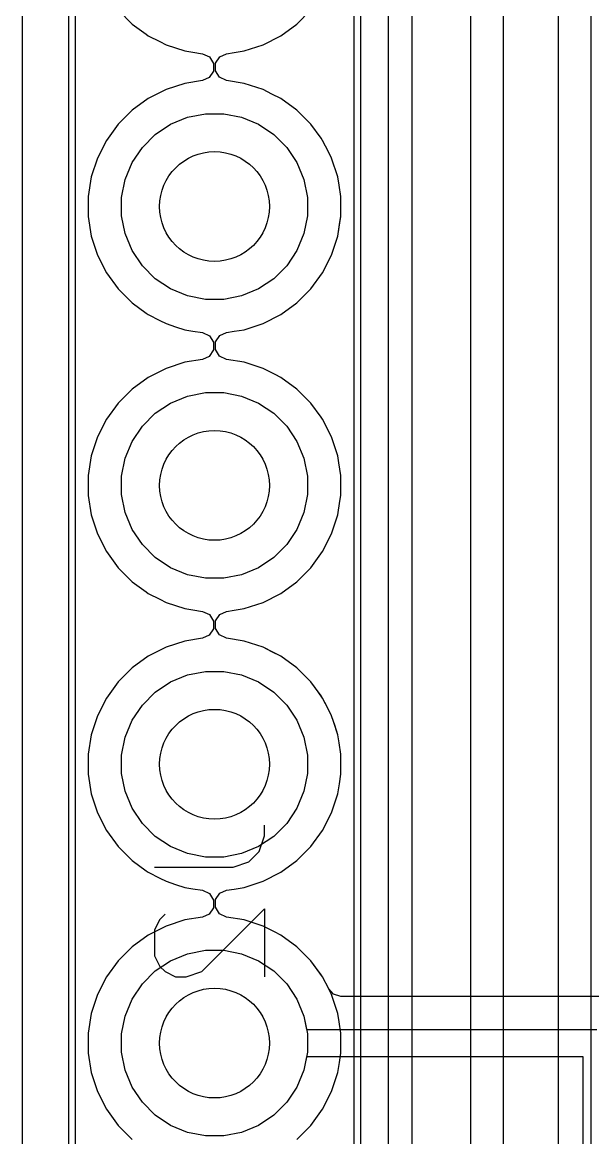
# Model space of a CAD drawing. Extents: x 0 to 96, y -64 to 1.6.
# Drawn here: x 53.87 to 59.06, y -20.31 to -10.15 of the extents above; entities that cross this region are included whole.
import ezdxf

# ---------------------------------------------------------------- set-up
doc = ezdxf.new("R2010")
doc.units = 0
for name, color, linetype in [('BLACK', 7, 'CONTINUOUS'), ('GRAY2', 8, 'CONTINUOUS'), ('LORANGE', 41, 'CONTINUOUS'), ('WHITE', 7, 'CONTINUOUS')]:
    doc.layers.add(name, color=color, linetype=linetype)

msp = doc.modelspace()

# ---------------------------------------------------------------- linework, layer by layer
at = {"layer": 'BLACK', "linetype": 'CONTINUOUS'}
for p, q in [((59.0505, -32), (59.0505, -4.134525)), ((58.75, -4.207), (58.75, -40.6)), ((58.25, -40.35), (58.25, -4.457)), ((57.9495, -4.8815), (57.9495, -39.9255)), ((54.742445, -10.036499), (54.8705, -10.164554)), ((54.742445, -10.036499), (54.8705, -10.164554)), ((56.369501, -10.164553), (56.497553, -10.036501)), ((56.369501, -10.164553), (56.497553, -10.036501)), ((54.8705, -10.164554), (54.870505, -10.164558)), ((54.8705, -10.164554), (54.870505, -10.164558)), ((54.870505, -10.164558), (54.998287, -10.257396)), ((54.870505, -10.164558), (54.998287, -10.257396)), ((54.998287, -10.257396), (55.017006, -10.270996)), ((54.998287, -10.257396), (55.017006, -10.270996)), ((56.222994, -10.270996), (56.369501, -10.164553)), ((56.222994, -10.270996), (56.369501, -10.164553)), ((55.017006, -10.270996), (55.122484, -10.32474)), ((55.017006, -10.270996), (55.122484, -10.32474)), ((55.122484, -10.32474), (55.17836, -10.353211)), ((55.122484, -10.32474), (55.17836, -10.353211)), ((55.17836, -10.353211), (55.178363, -10.353212)), ((55.17836, -10.353211), (55.178363, -10.353212)), ((55.178363, -10.353212), (55.264476, -10.381191)), ((55.178363, -10.353212), (55.264476, -10.381191)), ((55.889409, -10.409171), (56.061639, -10.353211)), ((55.889409, -10.409171), (56.061639, -10.353211)), ((56.061639, -10.353211), (56.222994, -10.270996)), ((56.061639, -10.353211), (56.222994, -10.270996)), ((55.264476, -10.381191), (55.350591, -10.409171)), ((55.264476, -10.381191), (55.350591, -10.409171)), ((55.350591, -10.409171), (55.423639, -10.42074)), ((55.350591, -10.409171), (55.423639, -10.42074)), ((55.423639, -10.42074), (55.510678, -10.434527)), ((55.423639, -10.42074), (55.510678, -10.434527)), ((55.510678, -10.434527), (55.573813, -10.464456)), ((55.510678, -10.434527), (55.573813, -10.464456)), ((55.573813, -10.464456), (55.610744, -10.523768)), ((55.573813, -10.464456), (55.610744, -10.523768)), ((55.630253, -10.52037), (55.668863, -10.462137)), ((55.630253, -10.52037), (55.668863, -10.462137)), ((55.668863, -10.462137), (55.729321, -10.434527)), ((55.668863, -10.462137), (55.729321, -10.434527)), ((55.729321, -10.434527), (55.799425, -10.423422)), ((55.729321, -10.434527), (55.799425, -10.423422)), ((55.799425, -10.423422), (55.889409, -10.409171)), ((55.799425, -10.423422), (55.889409, -10.409171)), ((55.610744, -10.523768), (55.609746, -10.593631)), ((55.610744, -10.523768), (55.609746, -10.593631)), ((55.629255, -10.590232), (55.630253, -10.52037)), ((55.629255, -10.590232), (55.630253, -10.52037)), ((55.571136, -10.651863), (55.510678, -10.679473)), ((55.571136, -10.651863), (55.510678, -10.679473)), ((55.609746, -10.593631), (55.571136, -10.651863)), ((55.609746, -10.593631), (55.571136, -10.651863)), ((55.666186, -10.649544), (55.629255, -10.590232)), ((55.666186, -10.649544), (55.629255, -10.590232)), ((55.729321, -10.679473), (55.666186, -10.649544)), ((55.729321, -10.679473), (55.666186, -10.649544)), ((55.17836, -10.760788), (55.017002, -10.843006)), ((55.17836, -10.760788), (55.017002, -10.843006)), ((55.178363, -10.760787), (55.17836, -10.760788)), ((55.178363, -10.760787), (55.17836, -10.760788)), ((55.350589, -10.704829), (55.178363, -10.760787)), ((55.350589, -10.704829), (55.178363, -10.760787)), ((55.510678, -10.679473), (55.350589, -10.704829)), ((55.510678, -10.679473), (55.350589, -10.704829)), ((55.88941, -10.704829), (55.729321, -10.679473)), ((55.88941, -10.704829), (55.729321, -10.679473)), ((56.061636, -10.760787), (55.88941, -10.704829)), ((56.061636, -10.760787), (55.88941, -10.704829)), ((56.061639, -10.760788), (56.061636, -10.760787)), ((56.061639, -10.760788), (56.061636, -10.760787)), ((56.142922, -10.802205), (56.061639, -10.760788)), ((56.142922, -10.802205), (56.061639, -10.760788)), ((55.017002, -10.843006), (54.870505, -10.949441)), ((55.017002, -10.843006), (54.870505, -10.949441)), ((56.222994, -10.843004), (56.142922, -10.802205)), ((56.222994, -10.843004), (56.142922, -10.802205)), ((56.222996, -10.843005), (56.222994, -10.843004)), ((56.222996, -10.843005), (56.222994, -10.843004)), ((56.222997, -10.843006), (56.222996, -10.843005)), ((56.222997, -10.843006), (56.222996, -10.843005)), ((56.369494, -10.949441), (56.222997, -10.843006)), ((56.369494, -10.949441), (56.222997, -10.843006)), ((54.8705, -10.949445), (54.742445, -11.0775)), ((54.8705, -10.949445), (54.742445, -11.0775)), ((54.870505, -10.949441), (54.8705, -10.949445)), ((54.870505, -10.949441), (54.8705, -10.949445)), ((56.369499, -10.949445), (56.369494, -10.949441)), ((56.369499, -10.949445), (56.369494, -10.949441)), ((56.497554, -11.0775), (56.369499, -10.949445)), ((56.497554, -11.0775), (56.369499, -10.949445)), ((55.219313, -11.077367), (55.373258, -11.013601)), ((55.219313, -11.077367), (55.373258, -11.013601)), ((55.373258, -11.013601), (55.536685, -10.981093)), ((55.373258, -11.013601), (55.536685, -10.981093)), ((55.536685, -10.981093), (55.703315, -10.981093)), ((55.536685, -10.981093), (55.703315, -10.981093)), ((55.703315, -10.981093), (55.866742, -11.013601)), ((55.703315, -10.981093), (55.866742, -11.013601)), ((55.866742, -11.013601), (56.020687, -11.077367)), ((55.866742, -11.013601), (56.020687, -11.077367)), ((54.742441, -11.077505), (54.636006, -11.224002)), ((54.742441, -11.077505), (54.636006, -11.224002)), ((54.742445, -11.0775), (54.742441, -11.077505)), ((54.742445, -11.0775), (54.742441, -11.077505)), ((54.962941, -11.287766), (55.080766, -11.169941)), ((54.962941, -11.287766), (55.080766, -11.169941)), ((55.080766, -11.169941), (55.219313, -11.077367)), ((55.080766, -11.169941), (55.219313, -11.077367)), ((56.020687, -11.077367), (56.159234, -11.169941)), ((56.020687, -11.077367), (56.159234, -11.169941)), ((56.159234, -11.169941), (56.277059, -11.287766)), ((56.159234, -11.169941), (56.277059, -11.287766)), ((56.497558, -11.077505), (56.497554, -11.0775)), ((56.497558, -11.077505), (56.497554, -11.0775)), ((56.590396, -11.205287), (56.497558, -11.077505)), ((56.590396, -11.205287), (56.497558, -11.077505)), ((54.636006, -11.224002), (54.553788, -11.38536)), ((54.636006, -11.224002), (54.553788, -11.38536)), ((56.603996, -11.224006), (56.590396, -11.205287)), ((56.603996, -11.224006), (56.590396, -11.205287)), ((56.65774, -11.329484), (56.603996, -11.224006)), ((56.65774, -11.329484), (56.603996, -11.224006)), ((54.870367, -11.426313), (54.962941, -11.287766)), ((54.870367, -11.426313), (54.962941, -11.287766)), ((56.277059, -11.287766), (56.369633, -11.426313)), ((56.277059, -11.287766), (56.369633, -11.426313)), ((56.686211, -11.38536), (56.65774, -11.329484)), ((56.686211, -11.38536), (56.65774, -11.329484)), ((54.553787, -11.385363), (54.497829, -11.557589)), ((54.553787, -11.385363), (54.497829, -11.557589)), ((54.553788, -11.38536), (54.553787, -11.385363)), ((54.553788, -11.38536), (54.553787, -11.385363)), ((54.806601, -11.580258), (54.870367, -11.426313)), ((54.806601, -11.580258), (54.870367, -11.426313)), ((56.369633, -11.426313), (56.433399, -11.580258)), ((56.369633, -11.426313), (56.433399, -11.580258)), ((56.686211, -11.385361), (56.686211, -11.38536)), ((56.686211, -11.385361), (56.686211, -11.38536)), ((56.742171, -11.557591), (56.686211, -11.385361)), ((56.742171, -11.557591), (56.686211, -11.385361)), ((54.497829, -11.557589), (54.4695, -11.736448)), ((54.497829, -11.557589), (54.4695, -11.736448)), ((54.774093, -11.743685), (54.806601, -11.580258)), ((54.774093, -11.743685), (54.806601, -11.580258)), ((56.433399, -11.580258), (56.465907, -11.743685)), ((56.433399, -11.580258), (56.465907, -11.743685)), ((56.754019, -11.632397), (56.742171, -11.557591)), ((56.754019, -11.632397), (56.742171, -11.557591)), ((56.7705, -11.736448), (56.754019, -11.632397)), ((56.7705, -11.736448), (56.754019, -11.632397)), ((54.4695, -11.736448), (54.4695, -11.917551)), ((54.4695, -11.736448), (54.4695, -11.917551)), ((54.774093, -11.910315), (54.774093, -11.743685)), ((54.774093, -11.910315), (54.774093, -11.743685)), ((56.465907, -11.743685), (56.465907, -11.910315)), ((56.465907, -11.743685), (56.465907, -11.910315)), ((56.7705, -11.917551), (56.7705, -11.736448)), ((56.7705, -11.917551), (56.7705, -11.736448)), ((54.4695, -11.917551), (54.497829, -12.09641)), ((54.4695, -11.917551), (54.497829, -12.09641)), ((54.806601, -12.073742), (54.774093, -11.910315)), ((54.806601, -12.073742), (54.774093, -11.910315)), ((56.465907, -11.910315), (56.433399, -12.073742)), ((56.465907, -11.910315), (56.433399, -12.073742)), ((56.742171, -12.096409), (56.762099, -11.970589)), ((56.742171, -12.096409), (56.761365, -11.975225)), ((56.761365, -11.975225), (56.7705, -11.917551)), ((56.762099, -11.970589), (56.7705, -11.917551)), ((54.870367, -12.227687), (54.806601, -12.073742)), ((54.870367, -12.227687), (54.806601, -12.073742)), ((56.433399, -12.073742), (56.369633, -12.227687)), ((56.433399, -12.073742), (56.369633, -12.227687)), ((54.497829, -12.09641), (54.553787, -12.268636)), ((54.497829, -12.09641), (54.553787, -12.268636)), ((56.686211, -12.268639), (56.742171, -12.096409)), ((56.686211, -12.268639), (56.742171, -12.096409)), ((54.553787, -12.268636), (54.553788, -12.268639)), ((54.553787, -12.268636), (54.553788, -12.268639)), ((54.553788, -12.268639), (54.636006, -12.429997)), ((54.553788, -12.268639), (54.636006, -12.429997)), ((54.962941, -12.366234), (54.870367, -12.227687)), ((54.962941, -12.366234), (54.870367, -12.227687)), ((56.369633, -12.227687), (56.277059, -12.366234)), ((56.369633, -12.227687), (56.277059, -12.366234)), ((56.603996, -12.429994), (56.686211, -12.268639)), ((56.603996, -12.429994), (56.686211, -12.268639)), ((55.080766, -12.484059), (54.962941, -12.366234)), ((55.080766, -12.484059), (54.962941, -12.366234)), ((56.277059, -12.366234), (56.159234, -12.484059)), ((56.277059, -12.366234), (56.159234, -12.484059)), ((54.636006, -12.429997), (54.742441, -12.576494)), ((54.636006, -12.429997), (54.742441, -12.576494)), ((55.219313, -12.576633), (55.080766, -12.484059)), ((55.219313, -12.576633), (55.080766, -12.484059)), ((56.159234, -12.484059), (56.020687, -12.576633)), ((56.159234, -12.484059), (56.020687, -12.576633)), ((56.497553, -12.576501), (56.603996, -12.429994)), ((56.497553, -12.576501), (56.603996, -12.429994)), ((54.742441, -12.576494), (54.742445, -12.576499)), ((54.742441, -12.576494), (54.742445, -12.576499)), ((54.742445, -12.576499), (54.8705, -12.704554)), ((54.742445, -12.576499), (54.8705, -12.704554)), ((55.373258, -12.640399), (55.219313, -12.576633)), ((55.373258, -12.640399), (55.219313, -12.576633)), ((56.020687, -12.576633), (55.866742, -12.640399)), ((56.020687, -12.576633), (55.866742, -12.640399)), ((56.369501, -12.704553), (56.497553, -12.576501)), ((56.369501, -12.704553), (56.497553, -12.576501)), ((55.536685, -12.672907), (55.373258, -12.640399)), ((55.536685, -12.672907), (55.373258, -12.640399)), ((55.703315, -12.672907), (55.536685, -12.672907)), ((55.703315, -12.672907), (55.536685, -12.672907)), ((55.866742, -12.640399), (55.703315, -12.672907)), ((55.866742, -12.640399), (55.703315, -12.672907)), ((54.8705, -12.704554), (54.870505, -12.704558)), ((54.8705, -12.704554), (54.870505, -12.704558)), ((54.870505, -12.704558), (54.998287, -12.797396)), ((54.870505, -12.704558), (54.998287, -12.797396)), ((54.998287, -12.797396), (55.017006, -12.810996)), ((54.998287, -12.797396), (55.017006, -12.810996)), ((56.222994, -12.810996), (56.369501, -12.704553)), ((56.222994, -12.810996), (56.369501, -12.704553)), ((55.017006, -12.810996), (55.122484, -12.86474)), ((55.017006, -12.810996), (55.122484, -12.86474)), ((55.122484, -12.86474), (55.17836, -12.893211)), ((55.122484, -12.86474), (55.17836, -12.893211)), ((55.17836, -12.893211), (55.178363, -12.893212)), ((55.17836, -12.893211), (55.178363, -12.893212)), ((55.178363, -12.893212), (55.264476, -12.921191)), ((55.178363, -12.893212), (55.264476, -12.921191)), ((55.889409, -12.949171), (56.061639, -12.893211)), ((55.889409, -12.949171), (56.061639, -12.893211)), ((56.061639, -12.893211), (56.222994, -12.810996)), ((56.061639, -12.893211), (56.222994, -12.810996)), ((55.264476, -12.921191), (55.350591, -12.949171)), ((55.264476, -12.921191), (55.350591, -12.949171)), ((55.350591, -12.949171), (55.423639, -12.96074)), ((55.350591, -12.949171), (55.423639, -12.96074)), ((55.423639, -12.96074), (55.510678, -12.974527)), ((55.423639, -12.96074), (55.510678, -12.974527)), ((55.510678, -12.974527), (55.573813, -13.004456)), ((55.510678, -12.974527), (55.573813, -13.004456)), ((55.573813, -13.004456), (55.610744, -13.063768)), ((55.573813, -13.004456), (55.610744, -13.063768)), ((55.630253, -13.06037), (55.668863, -13.002137)), ((55.630253, -13.06037), (55.668863, -13.002137)), ((55.668863, -13.002137), (55.729321, -12.974527)), ((55.668863, -13.002137), (55.729321, -12.974527)), ((55.729321, -12.974527), (55.799425, -12.963422)), ((55.729321, -12.974527), (55.799425, -12.963422)), ((55.799425, -12.963422), (55.889409, -12.949171)), ((55.799425, -12.963422), (55.889409, -12.949171)), ((55.610744, -13.063768), (55.609746, -13.133631)), ((55.610744, -13.063768), (55.609746, -13.133631)), ((55.629255, -13.130232), (55.630253, -13.06037)), ((55.629255, -13.130232), (55.630253, -13.06037)), ((55.571136, -13.191863), (55.510678, -13.219473)), ((55.571136, -13.191863), (55.510678, -13.219473)), ((55.609746, -13.133631), (55.571136, -13.191863)), ((55.609746, -13.133631), (55.571136, -13.191863)), ((55.666186, -13.189544), (55.629255, -13.130232)), ((55.666186, -13.189544), (55.629255, -13.130232)), ((55.729321, -13.219473), (55.666186, -13.189544)), ((55.729321, -13.219473), (55.666186, -13.189544)), ((55.17836, -13.300788), (55.017002, -13.383006)), ((55.17836, -13.300788), (55.017002, -13.383006)), ((55.178363, -13.300787), (55.17836, -13.300788)), ((55.178363, -13.300787), (55.17836, -13.300788)), ((55.350589, -13.244829), (55.178363, -13.300787)), ((55.350589, -13.244829), (55.178363, -13.300787)), ((55.510678, -13.219473), (55.350589, -13.244829)), ((55.510678, -13.219473), (55.350589, -13.244829)), ((55.88941, -13.244829), (55.729321, -13.219473)), ((55.88941, -13.244829), (55.729321, -13.219473)), ((56.061636, -13.300787), (55.88941, -13.244829)), ((56.061636, -13.300787), (55.88941, -13.244829)), ((56.061639, -13.300788), (56.061636, -13.300787)), ((56.061639, -13.300788), (56.061636, -13.300787)), ((56.1713, -13.356664), (56.061639, -13.300788)), ((56.165329, -13.353622), (56.061639, -13.300788)), ((55.017002, -13.383006), (54.870505, -13.489441)), ((55.017002, -13.383006), (54.870505, -13.489441)), ((56.222994, -13.383004), (56.165329, -13.353622)), ((56.222994, -13.383004), (56.1713, -13.356664)), ((56.222996, -13.383005), (56.222994, -13.383004)), ((56.222996, -13.383005), (56.222994, -13.383004)), ((56.222997, -13.383006), (56.222996, -13.383005)), ((56.222997, -13.383006), (56.222996, -13.383005)), ((56.369494, -13.489441), (56.222997, -13.383006)), ((56.369494, -13.489441), (56.222997, -13.383006)), ((54.8705, -13.489445), (54.742445, -13.6175)), ((54.8705, -13.489445), (54.742445, -13.6175)), ((54.870505, -13.489441), (54.8705, -13.489445)), ((54.870505, -13.489441), (54.8705, -13.489445)), ((56.369499, -13.489445), (56.369494, -13.489441)), ((56.369499, -13.489445), (56.369494, -13.489441)), ((56.497554, -13.6175), (56.369499, -13.489445)), ((56.497554, -13.6175), (56.369499, -13.489445)), ((55.219313, -13.617367), (55.373258, -13.553601)), ((55.219313, -13.617367), (55.373258, -13.553601)), ((55.373258, -13.553601), (55.536685, -13.521093)), ((55.373258, -13.553601), (55.536685, -13.521093)), ((55.536685, -13.521093), (55.703315, -13.521093)), ((55.536685, -13.521093), (55.703315, -13.521093)), ((55.703315, -13.521093), (55.866742, -13.553601)), ((55.703315, -13.521093), (55.866742, -13.553601)), ((55.866742, -13.553601), (56.020687, -13.617367)), ((55.866742, -13.553601), (56.020687, -13.617367)), ((54.742441, -13.617505), (54.636006, -13.764002)), ((54.742441, -13.617505), (54.636006, -13.764002)), ((54.742445, -13.6175), (54.742441, -13.617505)), ((54.742445, -13.6175), (54.742441, -13.617505)), ((54.962941, -13.827766), (55.080766, -13.709941)), ((54.962941, -13.827766), (55.080766, -13.709941)), ((55.080766, -13.709941), (55.219313, -13.617367)), ((55.080766, -13.709941), (55.219313, -13.617367)), ((56.020687, -13.617367), (56.159234, -13.709941)), ((56.020687, -13.617367), (56.159234, -13.709941)), ((56.159234, -13.709941), (56.277059, -13.827766)), ((56.159234, -13.709941), (56.277059, -13.827766)), ((56.497558, -13.617505), (56.497554, -13.6175)), ((56.497558, -13.617505), (56.497554, -13.6175)), ((56.590396, -13.745287), (56.497558, -13.617505)), ((56.590396, -13.745287), (56.497558, -13.617505)), ((54.636006, -13.764002), (54.553788, -13.92536)), ((54.636006, -13.764002), (54.553788, -13.92536)), ((56.603996, -13.764006), (56.590396, -13.745287)), ((56.603996, -13.764006), (56.590396, -13.745287)), ((56.65774, -13.869484), (56.603996, -13.764006)), ((56.649835, -13.85397), (56.603996, -13.764006)), ((54.870367, -13.966313), (54.962941, -13.827766)), ((54.870367, -13.966313), (54.962941, -13.827766)), ((56.277059, -13.827766), (56.369633, -13.966313)), ((56.277059, -13.827766), (56.369633, -13.966313)), ((56.686211, -13.92536), (56.649835, -13.85397)), ((56.686211, -13.92536), (56.65774, -13.869484)), ((54.553787, -13.925363), (54.497829, -14.097589)), ((54.553787, -13.925363), (54.497829, -14.097589)), ((54.553788, -13.92536), (54.553787, -13.925363)), ((54.553788, -13.92536), (54.553787, -13.925363)), ((54.806601, -14.120258), (54.870367, -13.966313)), ((54.806601, -14.120258), (54.870367, -13.966313)), ((56.369633, -13.966313), (56.433399, -14.120258)), ((56.369633, -13.966313), (56.433399, -14.120258)), ((56.686211, -13.925361), (56.686211, -13.92536)), ((56.686211, -13.925361), (56.686211, -13.92536)), ((56.742171, -14.097591), (56.686211, -13.925361)), ((56.742171, -14.097591), (56.686211, -13.925361)), ((54.497829, -14.097589), (54.4695, -14.276448)), ((54.497829, -14.097589), (54.4695, -14.276448)), ((54.774093, -14.283685), (54.806601, -14.120258)), ((54.774093, -14.283685), (54.806601, -14.120258)), ((56.433399, -14.120258), (56.465907, -14.283685)), ((56.433399, -14.120258), (56.465907, -14.283685)), ((56.752296, -14.161521), (56.742171, -14.097591)), ((56.752296, -14.161521), (56.742171, -14.097591)), ((56.7705, -14.276448), (56.752296, -14.161521)), ((56.7705, -14.276448), (56.752296, -14.161521)), ((54.4695, -14.276448), (54.4695, -14.457551)), ((54.4695, -14.276448), (54.4695, -14.457551)), ((54.774093, -14.450315), (54.774093, -14.283685)), ((54.774093, -14.450315), (54.774093, -14.283685)), ((56.465907, -14.283685), (56.465907, -14.450315)), ((56.465907, -14.283685), (56.465907, -14.450315)), ((56.7705, -14.457551), (56.7705, -14.276448)), ((56.7705, -14.457551), (56.7705, -14.276448)), ((54.4695, -14.457551), (54.497829, -14.63641)), ((54.4695, -14.457551), (54.497829, -14.63641)), ((54.806601, -14.613742), (54.774093, -14.450315)), ((54.806601, -14.613742), (54.774093, -14.450315)), ((56.465907, -14.450315), (56.433399, -14.613742)), ((56.465907, -14.450315), (56.433399, -14.613742)), ((56.742171, -14.636409), (56.762099, -14.510589)), ((56.742171, -14.636409), (56.762099, -14.510589)), ((56.762099, -14.510589), (56.7705, -14.457551)), ((56.762099, -14.510589), (56.7705, -14.457551)), ((54.870367, -14.767687), (54.806601, -14.613742)), ((54.870367, -14.767687), (54.806601, -14.613742)), ((56.433399, -14.613742), (56.369633, -14.767687)), ((56.433399, -14.613742), (56.369633, -14.767687)), ((54.497829, -14.63641), (54.553787, -14.808636)), ((54.497829, -14.63641), (54.553787, -14.808636)), ((56.686211, -14.808639), (56.742171, -14.636409)), ((56.686211, -14.808639), (56.742171, -14.636409)), ((54.553787, -14.808636), (54.553788, -14.808639)), ((54.553787, -14.808636), (54.553788, -14.808639)), ((54.553788, -14.808639), (54.636006, -14.969997)), ((54.553788, -14.808639), (54.636006, -14.969997)), ((54.962941, -14.906234), (54.870367, -14.767687)), ((54.962941, -14.906234), (54.870367, -14.767687)), ((56.369633, -14.767687), (56.277059, -14.906234)), ((56.369633, -14.767687), (56.277059, -14.906234)), ((56.603996, -14.969994), (56.686211, -14.808639)), ((56.603996, -14.969994), (56.686211, -14.808639)), ((55.080766, -15.024059), (54.962941, -14.906234)), ((55.080766, -15.024059), (54.962941, -14.906234)), ((56.277059, -14.906234), (56.159234, -15.024059)), ((56.277059, -14.906234), (56.159234, -15.024059)), ((54.636006, -14.969997), (54.742441, -15.116494)), ((54.636006, -14.969997), (54.742441, -15.116494)), ((55.219313, -15.116633), (55.080766, -15.024059)), ((55.219313, -15.116633), (55.080766, -15.024059)), ((56.159234, -15.024059), (56.020687, -15.116633)), ((56.159234, -15.024059), (56.020687, -15.116633)), ((56.497553, -15.116501), (56.603996, -14.969994)), ((56.497553, -15.116501), (56.603996, -14.969994)), ((54.742441, -15.116494), (54.742445, -15.116499)), ((54.742441, -15.116494), (54.742445, -15.116499)), ((54.742445, -15.116499), (54.8705, -15.244554)), ((54.742445, -15.116499), (54.8705, -15.244554)), ((55.373258, -15.180399), (55.219313, -15.116633)), ((55.373258, -15.180399), (55.219313, -15.116633)), ((56.020687, -15.116633), (55.866742, -15.180399)), ((56.020687, -15.116633), (55.866742, -15.180399)), ((56.369501, -15.244553), (56.497553, -15.116501)), ((56.369501, -15.244553), (56.497553, -15.116501)), ((55.536685, -15.212907), (55.373258, -15.180399)), ((55.536685, -15.212907), (55.373258, -15.180399)), ((55.703315, -15.212907), (55.536685, -15.212907)), ((55.703315, -15.212907), (55.536685, -15.212907)), ((55.866742, -15.180399), (55.703315, -15.212907)), ((55.866742, -15.180399), (55.703315, -15.212907)), ((54.8705, -15.244554), (54.870505, -15.244558)), ((54.8705, -15.244554), (54.870505, -15.244558)), ((54.870505, -15.244558), (54.998287, -15.337396)), ((54.870505, -15.244558), (54.998287, -15.337396)), ((54.998287, -15.337396), (55.017006, -15.350996)), ((54.998287, -15.337396), (55.017006, -15.350996)), ((56.222994, -15.350996), (56.369501, -15.244553)), ((56.222994, -15.350996), (56.369501, -15.244553)), ((55.017006, -15.350996), (55.122484, -15.40474)), ((55.017006, -15.350996), (55.122484, -15.40474)), ((55.122484, -15.40474), (55.17836, -15.433211)), ((55.122484, -15.40474), (55.17836, -15.433211)), ((55.17836, -15.433211), (55.178363, -15.433212)), ((55.17836, -15.433211), (55.178363, -15.433212)), ((55.178363, -15.433212), (55.264476, -15.461191)), ((55.178363, -15.433212), (55.264476, -15.461191)), ((55.889409, -15.489171), (56.061639, -15.433211)), ((55.889409, -15.489171), (56.061639, -15.433211)), ((56.061639, -15.433211), (56.222994, -15.350996)), ((56.061639, -15.433211), (56.222994, -15.350996)), ((55.264476, -15.461191), (55.350591, -15.489171)), ((55.264476, -15.461191), (55.350591, -15.489171)), ((55.350591, -15.489171), (55.423639, -15.50074)), ((55.350591, -15.489171), (55.423639, -15.50074)), ((55.423639, -15.50074), (55.510678, -15.514527)), ((55.423639, -15.50074), (55.510678, -15.514527)), ((55.510678, -15.514527), (55.573813, -15.544456)), ((55.510678, -15.514527), (55.573813, -15.544456)), ((55.573813, -15.544456), (55.610744, -15.603768)), ((55.573813, -15.544456), (55.610744, -15.603768)), ((55.630253, -15.60037), (55.668863, -15.542137)), ((55.630253, -15.60037), (55.668863, -15.542137)), ((55.668863, -15.542137), (55.729321, -15.514527)), ((55.668863, -15.542137), (55.729321, -15.514527)), ((55.729321, -15.514527), (55.799425, -15.503422)), ((55.729321, -15.514527), (55.799425, -15.503422)), ((55.799425, -15.503422), (55.889409, -15.489171)), ((55.799425, -15.503422), (55.889409, -15.489171)), ((55.610744, -15.603768), (55.609746, -15.673631)), ((55.610744, -15.603768), (55.609746, -15.673631)), ((55.629255, -15.670232), (55.630253, -15.60037)), ((55.629255, -15.670232), (55.630253, -15.60037)), ((55.571136, -15.731863), (55.510678, -15.759473)), ((55.571136, -15.731863), (55.510678, -15.759473)), ((55.609746, -15.673631), (55.571136, -15.731863)), ((55.609746, -15.673631), (55.571136, -15.731863)), ((55.666186, -15.729544), (55.629255, -15.670232)), ((55.666186, -15.729544), (55.629255, -15.670232)), ((55.729321, -15.759473), (55.666186, -15.729544)), ((55.729321, -15.759473), (55.666186, -15.729544)), ((55.17836, -15.840788), (55.017002, -15.923006)), ((55.17836, -15.840788), (55.017002, -15.923006)), ((55.178363, -15.840787), (55.17836, -15.840788)), ((55.178363, -15.840787), (55.17836, -15.840788)), ((55.350589, -15.784829), (55.178363, -15.840787)), ((55.350589, -15.784829), (55.178363, -15.840787)), ((55.510678, -15.759473), (55.350589, -15.784829)), ((55.510678, -15.759473), (55.350589, -15.784829)), ((55.88941, -15.784829), (55.729321, -15.759473)), ((55.88941, -15.784829), (55.729321, -15.759473)), ((56.061636, -15.840787), (55.88941, -15.784829)), ((56.061636, -15.840787), (55.88941, -15.784829)), ((56.061639, -15.840788), (56.061636, -15.840787)), ((56.061639, -15.840788), (56.061636, -15.840787)), ((56.142826, -15.882156), (56.061639, -15.840788)), ((56.152064, -15.886863), (56.061639, -15.840788)), ((55.017002, -15.923006), (54.870505, -16.029441)), ((55.017002, -15.923006), (54.870505, -16.029441)), ((56.222994, -15.923004), (56.142826, -15.882156)), ((56.222994, -15.923004), (56.152064, -15.886863)), ((56.222996, -15.923005), (56.222994, -15.923004)), ((56.222996, -15.923005), (56.222994, -15.923004)), ((56.222997, -15.923006), (56.222996, -15.923005)), ((56.222997, -15.923006), (56.222996, -15.923005)), ((56.369494, -16.029441), (56.222997, -15.923006)), ((56.369494, -16.029441), (56.222997, -15.923006)), ((54.8705, -16.029445), (54.742445, -16.1575)), ((54.8705, -16.029445), (54.742445, -16.1575)), ((54.870505, -16.029441), (54.8705, -16.029445)), ((54.870505, -16.029441), (54.8705, -16.029445)), ((56.369499, -16.029445), (56.369494, -16.029441)), ((56.369499, -16.029445), (56.369494, -16.029441)), ((56.497554, -16.1575), (56.369499, -16.029445)), ((56.497554, -16.1575), (56.369499, -16.029445)), ((55.219313, -16.157367), (55.373258, -16.093601)), ((55.219313, -16.157367), (55.373258, -16.093601)), ((55.373258, -16.093601), (55.536685, -16.061093)), ((55.373258, -16.093601), (55.536685, -16.061093)), ((55.536685, -16.061093), (55.703315, -16.061093)), ((55.536685, -16.061093), (55.703315, -16.061093)), ((55.703315, -16.061093), (55.866742, -16.093601)), ((55.703315, -16.061093), (55.866742, -16.093601)), ((55.866742, -16.093601), (56.020687, -16.157367)), ((55.866742, -16.093601), (56.020687, -16.157367)), ((54.742441, -16.157505), (54.636006, -16.304002)), ((54.742441, -16.157505), (54.636006, -16.304002)), ((54.742445, -16.1575), (54.742441, -16.157505)), ((54.742445, -16.1575), (54.742441, -16.157505)), ((54.962941, -16.367766), (55.080766, -16.249941)), ((54.962941, -16.367766), (55.080766, -16.249941)), ((55.080766, -16.249941), (55.219313, -16.157367)), ((55.080766, -16.249941), (55.219313, -16.157367)), ((56.020687, -16.157367), (56.159234, -16.249941)), ((56.020687, -16.157367), (56.159234, -16.249941)), ((56.159234, -16.249941), (56.277059, -16.367766)), ((56.159234, -16.249941), (56.277059, -16.367766)), ((56.497558, -16.157505), (56.497554, -16.1575)), ((56.497558, -16.157505), (56.497554, -16.1575)), ((56.590396, -16.285287), (56.497558, -16.157505)), ((56.563188, -16.247838), (56.497558, -16.157505)), ((56.603996, -16.304006), (56.563188, -16.247838)), ((54.636006, -16.304002), (54.553788, -16.46536)), ((54.636006, -16.304002), (54.553788, -16.46536)), ((56.603996, -16.304006), (56.590396, -16.285287)), ((56.65774, -16.409484), (56.603996, -16.304006)), ((56.644382, -16.383267), (56.603996, -16.304006)), ((54.870367, -16.506313), (54.962941, -16.367766)), ((54.870367, -16.506313), (54.962941, -16.367766)), ((56.277059, -16.367766), (56.369633, -16.506313)), ((56.277059, -16.367766), (56.369633, -16.506313)), ((56.686211, -16.46536), (56.644382, -16.383267)), ((56.686211, -16.46536), (56.65774, -16.409484)), ((54.553787, -16.465363), (54.497829, -16.637589)), ((54.553787, -16.465363), (54.497829, -16.637589)), ((54.553788, -16.46536), (54.553787, -16.465363)), ((54.553788, -16.46536), (54.553787, -16.465363)), ((54.806601, -16.660258), (54.870367, -16.506313)), ((54.806601, -16.660258), (54.870367, -16.506313)), ((56.369633, -16.506313), (56.433399, -16.660258)), ((56.369633, -16.506313), (56.433399, -16.660258)), ((56.686212, -16.465363), (56.686211, -16.46536)), ((56.686212, -16.465363), (56.686211, -16.46536)), ((56.714191, -16.551476), (56.686212, -16.465363)), ((56.702947, -16.516871), (56.686212, -16.465363)), ((56.742171, -16.637591), (56.702947, -16.516871)), ((56.742171, -16.637591), (56.714191, -16.551476)), ((54.497829, -16.637589), (54.4695, -16.816448)), ((54.497829, -16.637589), (54.4695, -16.816448)), ((54.774093, -16.823685), (54.806601, -16.660258)), ((54.774093, -16.823685), (54.806601, -16.660258)), ((56.433399, -16.660258), (56.465907, -16.823685)), ((56.433399, -16.660258), (56.465907, -16.823685)), ((56.754019, -16.712397), (56.742171, -16.637591)), ((56.754019, -16.712397), (56.742171, -16.637591)), ((56.7705, -16.816448), (56.754019, -16.712397)), ((56.7705, -16.816448), (56.754019, -16.712397)), ((54.4695, -16.816448), (54.4695, -16.997551)), ((54.4695, -16.816448), (54.4695, -16.997551)), ((54.774093, -16.990315), (54.774093, -16.823685)), ((54.774093, -16.990315), (54.774093, -16.823685)), ((56.465907, -16.823685), (56.465907, -16.990315)), ((56.465907, -16.823685), (56.465907, -16.990315)), ((56.7705, -16.997551), (56.7705, -16.816448)), ((56.7705, -16.997551), (56.7705, -16.816448)), ((54.4695, -16.997551), (54.497829, -17.17641)), ((54.4695, -16.997551), (54.497829, -17.17641)), ((54.806601, -17.153742), (54.774093, -16.990315)), ((54.806601, -17.153742), (54.774093, -16.990315)), ((56.465907, -16.990315), (56.433399, -17.153742)), ((56.465907, -16.990315), (56.433399, -17.153742)), ((56.756765, -17.084259), (56.7705, -16.997551)), ((56.756765, -17.084259), (56.7705, -16.997551)), ((54.870367, -17.307687), (54.806601, -17.153742)), ((54.870367, -17.307687), (54.806601, -17.153742)), ((56.433399, -17.153742), (56.369633, -17.307687)), ((56.433399, -17.153742), (56.369633, -17.307687)), ((56.742171, -17.176409), (56.756765, -17.084259)), ((56.742171, -17.176409), (56.756765, -17.084259)), ((54.497829, -17.17641), (54.553787, -17.348636)), ((54.497829, -17.17641), (54.553787, -17.348636)), ((56.686211, -17.348639), (56.742171, -17.176409)), ((56.686211, -17.348639), (56.742171, -17.176409)), ((54.553787, -17.348636), (54.553788, -17.348639)), ((54.553787, -17.348636), (54.553788, -17.348639)), ((54.553788, -17.348639), (54.636006, -17.509997)), ((54.553788, -17.348639), (54.636006, -17.509997)), ((54.962941, -17.446234), (54.870367, -17.307687)), ((54.962941, -17.446234), (54.870367, -17.307687)), ((56.369633, -17.307687), (56.277059, -17.446234)), ((56.369633, -17.307687), (56.277059, -17.446234)), ((56.603996, -17.509994), (56.686211, -17.348639)), ((56.603996, -17.509994), (56.686211, -17.348639)), ((55.080766, -17.564059), (54.962941, -17.446234)), ((55.080766, -17.564059), (54.962941, -17.446234)), ((56.277059, -17.446234), (56.159234, -17.564059)), ((56.277059, -17.446234), (56.159234, -17.564059)), ((54.636006, -17.509997), (54.742441, -17.656494)), ((54.636006, -17.509997), (54.742441, -17.656494)), ((55.219313, -17.656633), (55.080766, -17.564059)), ((55.219313, -17.656633), (55.080766, -17.564059)), ((56.159234, -17.564059), (56.020687, -17.656633)), ((56.159234, -17.564059), (56.020687, -17.656633)), ((56.497553, -17.656501), (56.603996, -17.509994)), ((56.497553, -17.656501), (56.603996, -17.509994)), ((54.742441, -17.656494), (54.742445, -17.656499)), ((54.742441, -17.656494), (54.742445, -17.656499)), ((54.742445, -17.656499), (54.8705, -17.784554)), ((54.742445, -17.656499), (54.8705, -17.784554)), ((55.373258, -17.720399), (55.219313, -17.656633)), ((55.373258, -17.720399), (55.219313, -17.656633)), ((56.020687, -17.656633), (55.866742, -17.720399)), ((56.020687, -17.656633), (55.866742, -17.720399)), ((56.369501, -17.784553), (56.497553, -17.656501)), ((56.369501, -17.784553), (56.497553, -17.656501)), ((55.536685, -17.752907), (55.373258, -17.720399)), ((55.536685, -17.752907), (55.373258, -17.720399)), ((55.703315, -17.752907), (55.536685, -17.752907)), ((55.703315, -17.752907), (55.536685, -17.752907)), ((55.866742, -17.720399), (55.703315, -17.752907)), ((55.866742, -17.720399), (55.703315, -17.752907)), ((54.8705, -17.784554), (54.870505, -17.784558)), ((54.8705, -17.784554), (54.870505, -17.784558)), ((54.870505, -17.784558), (54.998287, -17.877396)), ((54.870505, -17.784558), (54.998287, -17.877396)), ((54.998287, -17.877396), (55.017006, -17.890996)), ((54.998287, -17.877396), (55.017006, -17.890996)), ((56.222994, -17.890996), (56.369501, -17.784553)), ((56.222994, -17.890996), (56.369501, -17.784553)), ((55.017006, -17.890996), (55.122484, -17.94474)), ((55.017006, -17.890996), (55.122484, -17.94474)), ((55.122484, -17.94474), (55.17836, -17.973211)), ((55.122484, -17.94474), (55.17836, -17.973211)), ((55.17836, -17.973211), (55.178363, -17.973212)), ((55.17836, -17.973211), (55.178363, -17.973212)), ((55.178363, -17.973212), (55.264476, -18.001191)), ((55.178363, -17.973212), (55.264476, -18.001191)), ((55.889409, -18.029171), (56.061639, -17.973211)), ((55.889409, -18.029171), (56.061639, -17.973211)), ((56.061639, -17.973211), (56.222994, -17.890996)), ((56.061639, -17.973211), (56.222994, -17.890996)), ((55.264476, -18.001191), (55.350591, -18.029171)), ((55.264476, -18.001191), (55.350591, -18.029171)), ((55.350591, -18.029171), (55.423639, -18.04074)), ((55.350591, -18.029171), (55.423639, -18.04074)), ((55.423639, -18.04074), (55.510678, -18.054527)), ((55.423639, -18.04074), (55.510678, -18.054527)), ((55.510678, -18.054527), (55.573813, -18.084456)), ((55.510678, -18.054527), (55.573813, -18.084456)), ((55.573813, -18.084456), (55.610744, -18.143768)), ((55.573813, -18.084456), (55.610744, -18.143768)), ((55.630253, -18.14037), (55.668863, -18.082137)), ((55.630253, -18.14037), (55.668863, -18.082137)), ((55.668863, -18.082137), (55.729321, -18.054527)), ((55.668863, -18.082137), (55.729321, -18.054527)), ((55.729321, -18.054527), (55.799425, -18.043422)), ((55.729321, -18.054527), (55.799425, -18.043422)), ((55.799425, -18.043422), (55.889409, -18.029171)), ((55.799425, -18.043422), (55.889409, -18.029171)), ((55.610744, -18.143768), (55.609746, -18.213631)), ((55.610744, -18.143768), (55.609746, -18.213631)), ((55.629255, -18.210232), (55.630253, -18.14037)), ((55.629255, -18.210232), (55.630253, -18.14037)), ((55.571136, -18.271863), (55.510678, -18.299473)), ((55.571136, -18.271863), (55.510678, -18.299473)), ((55.609746, -18.213631), (55.571136, -18.271863)), ((55.609746, -18.213631), (55.571136, -18.271863)), ((55.666186, -18.269544), (55.629255, -18.210232)), ((55.666186, -18.269544), (55.629255, -18.210232)), ((55.729321, -18.299473), (55.666186, -18.269544)), ((55.729321, -18.299473), (55.666186, -18.269544)), ((55.17836, -18.380788), (55.017002, -18.463006)), ((55.17836, -18.380788), (55.017002, -18.463006)), ((55.178363, -18.380787), (55.17836, -18.380788)), ((55.178363, -18.380787), (55.17836, -18.380788)), ((55.350589, -18.324829), (55.178363, -18.380787)), ((55.350589, -18.324829), (55.178363, -18.380787)), ((55.510678, -18.299473), (55.350589, -18.324829)), ((55.510678, -18.299473), (55.350589, -18.324829)), ((55.88941, -18.324829), (55.729321, -18.299473)), ((55.88941, -18.324829), (55.729321, -18.299473)), ((56.061636, -18.380787), (55.88941, -18.324829)), ((56.061636, -18.380787), (55.88941, -18.324829)), ((56.061639, -18.380788), (56.061636, -18.380787)), ((56.061639, -18.380788), (56.061636, -18.380787)), ((56.166041, -18.433985), (56.061639, -18.380788)), ((56.166041, -18.433985), (56.061639, -18.380788)), ((55.017002, -18.463006), (54.870505, -18.569441)), ((55.017002, -18.463006), (54.870505, -18.569441)), ((56.222994, -18.463004), (56.166041, -18.433985)), ((56.222994, -18.463004), (56.166041, -18.433985)), ((56.222996, -18.463005), (56.222994, -18.463004)), ((56.222996, -18.463005), (56.222994, -18.463004)), ((56.222997, -18.463006), (56.222996, -18.463005)), ((56.222997, -18.463006), (56.222996, -18.463005)), ((56.369494, -18.569441), (56.222997, -18.463006)), ((56.369494, -18.569441), (56.222997, -18.463006)), ((54.8705, -18.569445), (54.742445, -18.6975)), ((54.8705, -18.569445), (54.742445, -18.6975)), ((54.870505, -18.569441), (54.8705, -18.569445)), ((54.870505, -18.569441), (54.8705, -18.569445)), ((56.369499, -18.569445), (56.369494, -18.569441)), ((56.369499, -18.569445), (56.369494, -18.569441)), ((56.497554, -18.6975), (56.369499, -18.569445)), ((56.497554, -18.6975), (56.369499, -18.569445)), ((55.219313, -18.697367), (55.373258, -18.633601)), ((55.219313, -18.697367), (55.373258, -18.633601)), ((55.373258, -18.633601), (55.536685, -18.601093)), ((55.373258, -18.633601), (55.536685, -18.601093)), ((55.536685, -18.601093), (55.703315, -18.601093)), ((55.536685, -18.601093), (55.703315, -18.601093)), ((55.703315, -18.601093), (55.866742, -18.633601)), ((55.703315, -18.601093), (55.866742, -18.633601)), ((55.866742, -18.633601), (56.020687, -18.697367)), ((55.866742, -18.633601), (56.020687, -18.697367)), ((54.742441, -18.697505), (54.636006, -18.844002)), ((54.742441, -18.697505), (54.636006, -18.844002)), ((54.742445, -18.6975), (54.742441, -18.697505)), ((54.742445, -18.6975), (54.742441, -18.697505)), ((54.962941, -18.907766), (55.080766, -18.789941)), ((54.962941, -18.907766), (55.080766, -18.789941)), ((55.080766, -18.789941), (55.219313, -18.697367)), ((55.080766, -18.789941), (55.219313, -18.697367)), ((56.020687, -18.697367), (56.159234, -18.789941)), ((56.020687, -18.697367), (56.159234, -18.789941)), ((56.159234, -18.789941), (56.277059, -18.907766)), ((56.159234, -18.789941), (56.277059, -18.907766)), ((56.497558, -18.697505), (56.497554, -18.6975)), ((56.497558, -18.697505), (56.497554, -18.6975)), ((56.603993, -18.844001), (56.497558, -18.697505)), ((56.590396, -18.825287), (56.497558, -18.697505)), ((54.636006, -18.844002), (54.553788, -19.00536)), ((54.636006, -18.844002), (54.553788, -19.00536)), ((56.603996, -18.844006), (56.590396, -18.825287)), ((56.603994, -18.844003), (56.603993, -18.844001)), ((56.603996, -18.844006), (56.603994, -18.844003)), ((56.659937, -18.953796), (56.603996, -18.844006)), ((56.626229, -18.887641), (56.603996, -18.844006)), ((56.686211, -19.00536), (56.626229, -18.887641)), ((54.870367, -19.046313), (54.962941, -18.907766)), ((54.870367, -19.046313), (54.962941, -18.907766)), ((56.277059, -18.907766), (56.369633, -19.046313)), ((56.277059, -18.907766), (56.369633, -19.046313)), ((56.703382, -19.001815), (56.659937, -18.953796)), ((54.553787, -19.005363), (54.497829, -19.177589)), ((54.553787, -19.005363), (54.497829, -19.177589)), ((54.553788, -19.00536), (54.553787, -19.005363)), ((54.553788, -19.00536), (54.553787, -19.005363)), ((54.806601, -19.200258), (54.870367, -19.046313)), ((54.806601, -19.200258), (54.870367, -19.046313)), ((56.369633, -19.046313), (56.433399, -19.200258)), ((56.369633, -19.046313), (56.433399, -19.200258)), ((56.686211, -19.005361), (56.686211, -19.00536)), ((56.742171, -19.177591), (56.686211, -19.005361)), ((56.770421, -19.0215), (56.703382, -19.001815)), ((59.156017, -19.0215), (56.770421, -19.0215)), ((54.497829, -19.177589), (54.4695, -19.356448)), ((54.497829, -19.177589), (54.4695, -19.356448)), ((54.774093, -19.363685), (54.806601, -19.200258)), ((54.774093, -19.363685), (54.806601, -19.200258)), ((56.433399, -19.200258), (56.457615, -19.322)), ((56.433399, -19.200258), (56.465907, -19.363685)), ((56.754019, -19.252397), (56.742171, -19.177591)), ((56.7705, -19.356448), (56.754019, -19.252397)), ((54.4695, -19.356448), (54.4695, -19.537551)), ((54.4695, -19.356448), (54.4695, -19.537551)), ((54.774093, -19.530315), (54.774093, -19.363685)), ((54.774093, -19.530315), (54.774093, -19.363685)), ((56.457615, -19.322), (59.1, -19.322)), ((56.465907, -19.363685), (56.465907, -19.530315)), ((56.7705, -19.537551), (56.7705, -19.356448)), ((54.4695, -19.537551), (54.497829, -19.71641)), ((54.4695, -19.537551), (54.497829, -19.71641)), ((54.806601, -19.693742), (54.774093, -19.530315)), ((54.806601, -19.693742), (54.774093, -19.530315)), ((56.465907, -19.530315), (56.433399, -19.693742)), ((56.457615, -19.572), (56.433399, -19.693742)), ((58.975, -19.572), (56.457615, -19.572)), ((56.756765, -19.624259), (56.7705, -19.537551)), ((58.975, -24), (58.975, -19.572)), ((54.870367, -19.847687), (54.806601, -19.693742)), ((54.870367, -19.847687), (54.806601, -19.693742)), ((56.433399, -19.693742), (56.369633, -19.847687)), ((56.433399, -19.693742), (56.369633, -19.847687)), ((56.742171, -19.716409), (56.756765, -19.624259)), ((54.497829, -19.71641), (54.553787, -19.888636)), ((54.497829, -19.71641), (54.553787, -19.888636)), ((56.686211, -19.888639), (56.742171, -19.716409)), ((54.553787, -19.888636), (54.553788, -19.888639)), ((54.553787, -19.888636), (54.553788, -19.888639)), ((54.553788, -19.888639), (54.636006, -20.049997)), ((54.553788, -19.888639), (54.636006, -20.049997)), ((54.962941, -19.986234), (54.870367, -19.847687)), ((54.962941, -19.986234), (54.870367, -19.847687)), ((56.369633, -19.847687), (56.277059, -19.986234)), ((56.369633, -19.847687), (56.277059, -19.986234)), ((56.603996, -20.049994), (56.686211, -19.888639)), ((55.080766, -20.104059), (54.962941, -19.986234)), ((55.080766, -20.104059), (54.962941, -19.986234)), ((56.277059, -19.986234), (56.159234, -20.104059)), ((56.277059, -19.986234), (56.159234, -20.104059)), ((54.636006, -20.049997), (54.742441, -20.196494)), ((54.636006, -20.049997), (54.742441, -20.196494)), ((55.219313, -20.196633), (55.080766, -20.104059)), ((55.219313, -20.196633), (55.080766, -20.104059)), ((56.159234, -20.104059), (56.020687, -20.196633)), ((56.159234, -20.104059), (56.020687, -20.196633)), ((56.497553, -20.196501), (56.603996, -20.049994)), ((54.742441, -20.196494), (54.742445, -20.196499)), ((54.742441, -20.196494), (54.742445, -20.196499)), ((54.742445, -20.196499), (54.8705, -20.324554)), ((54.742445, -20.196499), (54.8705, -20.324554)), ((55.373258, -20.260399), (55.219313, -20.196633)), ((55.373258, -20.260399), (55.219313, -20.196633)), ((56.020687, -20.196633), (55.866742, -20.260399)), ((56.020687, -20.196633), (55.866742, -20.260399)), ((56.369501, -20.324553), (56.497553, -20.196501)), ((55.536685, -20.292907), (55.373258, -20.260399)), ((55.536685, -20.292907), (55.373258, -20.260399)), ((55.703315, -20.292907), (55.536685, -20.292907)), ((55.703315, -20.292907), (55.536685, -20.292907)), ((55.866742, -20.260399), (55.703315, -20.292907)), ((55.866742, -20.260399), (55.703315, -20.292907))]:
    msp.add_line(p, q, dxfattribs=at)
at = {"layer": 'BLACK'}
for centre in [(55.62, -11.827), (55.62, -11.827), (55.62, -14.367), (55.62, -14.367), (55.62, -16.907), (55.62, -16.907), (55.62, -19.447), (55.62, -19.447)]:
    msp.add_circle(centre, 0.5, dxfattribs=at)
at = {"layer": 'GRAY2', "linetype": 'CONTINUOUS'}
for p, q in [((56.89, -35.957), (56.89, -0.397)), ((54.35, -1.032), (54.35, -35.957)), ((56.074819, -17.557952), (56.074819, -17.462714)), ((56.0272, -17.700809), (56.074819, -17.557952)), ((55.931961, -17.796047), (56.0272, -17.700809)), ((55.074819, -17.843666), (55.789104, -17.843666)), ((55.789104, -17.843666), (55.931961, -17.796047)), ((55.170057, -18.272238), (55.122438, -18.319857)), ((55.50339, -18.796047), (56.074819, -18.224619)), ((56.074819, -18.224619), (56.074819, -18.843666)), ((55.122438, -18.319857), (55.074819, -18.415095)), ((55.074819, -18.415095), (55.074819, -18.65319)), ((55.074819, -18.65319), (55.122438, -18.748428)), ((55.122438, -18.748428), (55.170057, -18.796047)), ((55.170057, -18.796047), (55.265295, -18.843666)), ((55.265295, -18.843666), (55.360533, -18.843666)), ((55.360533, -18.843666), (55.50339, -18.796047))]:
    msp.add_line(p, q, dxfattribs=at)
at = {"layer": 'LORANGE', "linetype": 'CONTINUOUS'}
for p, q in [((57.2, -0.2), (57.2, -42.1)), ((54.29, -2.937), (54.29, -36.017)), ((56.95, -2.937), (56.95, -36.017))]:
    msp.add_line(p, q, dxfattribs=at)
at = {"layer": 'WHITE', "linetype": 'CONTINUOUS'}
for p, q in [((53.87, 0.133), (53.87, -36.467)), ((57.42, -36.467), (57.42, 0.133))]:
    msp.add_line(p, q, dxfattribs=at)
at = {"layer": 'WHITE'}
for centre in [(55.62, -11.827), (55.62, -14.367), (55.62, -16.907), (55.62, -19.447)]:
    msp.add_circle(centre, 0.5, dxfattribs=at)

doc.saveas('drawing.dxf')
